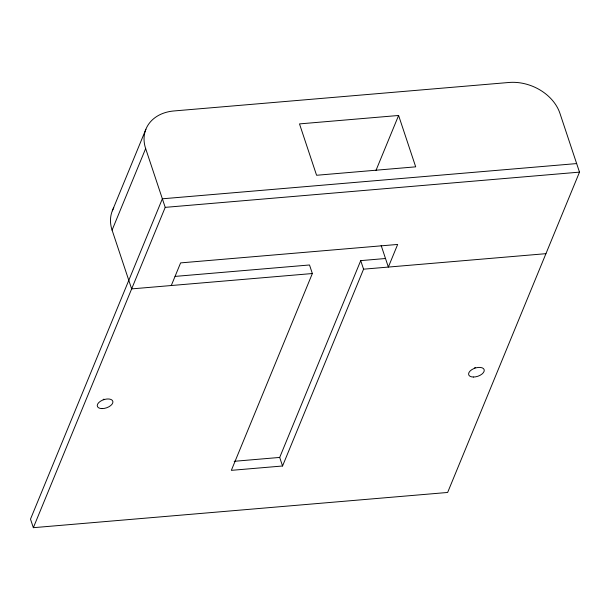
<?xml version="1.0" encoding="UTF-8"?>
<svg xmlns="http://www.w3.org/2000/svg" width="610" height="610" viewBox="0 0 610 610"><rect width="100%" height="100%" fill="white"/><g stroke="black" fill="none" stroke-linecap="round" stroke-linejoin="round"><path stroke-width="0.91" d="M112.316 210.824L145.881 129.29M175.07 276.406L309.514 264.976L312.358 273.532L131.646 288.896L112.087 230.115L145.653 148.573A42.509 32.841 22.4 0 1 173.911 110.959L508.908 82.48A42.509 32.841 22.4 0 1 559.942 113.353L579.5 172.134L447.641 492.461L33.344 527.688L30.5 519.125L162.359 198.799L576.656 163.579M33.344 527.688L165.211 207.362L145.653 148.573M171.288 285.526L180.606 262.895L397.659 244.442L388.349 267.073L381.166 245.487M312.358 273.532L231.342 470.348L282.552 465.994L363.568 269.178L360.723 260.623L385.497 258.51M375.973 170.442L398.604 115.473L299.495 123.899L316.582 175.268L415.692 166.835L398.604 115.473M282.552 465.994L279.7 457.431L360.723 260.623M165.211 207.362L579.5 172.134M363.568 269.178L545.935 253.676M234.187 461.305L279.7 457.431M112.087 230.115A42.509 32.841 22.4 0 1 113.773 207.774M103.975 399.169A8.151 4.308 -18.4 0 1 103.197 399.428M475.312 367.594A8.151 4.308 -18.4 0 1 474.534 367.853M102.023 408.601A8.151 4.308 -18.4 0 0 112.865 401.411A8.151 4.308 -18.4 0 0 100.345 401.311A8.151 4.308 -18.4 0 0 102.023 408.601M473.36 377.033A8.151 4.308 -18.4 0 0 484.21 369.843A8.151 4.308 -18.4 0 0 471.69 369.736A8.151 4.308 -18.4 0 0 473.36 377.033"/></g></svg>
